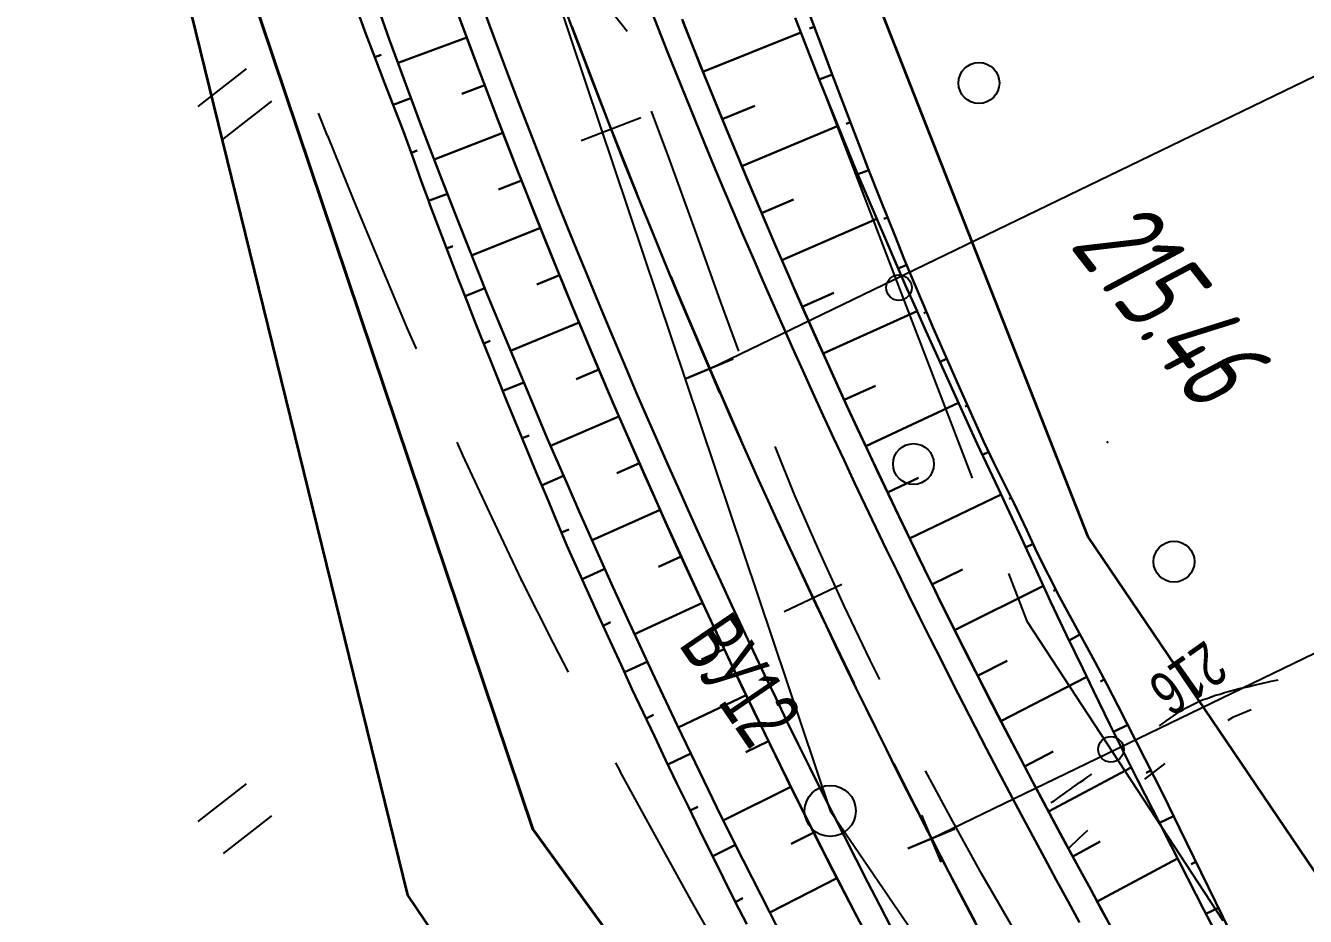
# Model space of a CAD drawing. Header units: millimetres. Extents: x -1799 to 6962, y -1020 to 4121.
# Drawn here: x 1359.6 to 1409.7, y 2752.9 to 2787.8 of the extents above; entities that cross this region are included whole.
import ezdxf
from ezdxf import colors
from ezdxf.entities.mleader import LeaderData, LeaderLine
from ezdxf.math import Vec2, Vec3

# ---------------------------------------------------------------- set-up
doc = ezdxf.new("R2010")
doc.units = ezdxf.units.MM
doc.linetypes.add('CONTI', pattern=[0])
doc.linetypes.add('DASHED', pattern=[0.75, 0.5, -0.25])
for name, color, linetype, lineweight in [('10', 1, 'Continuous', 35), ('КОПИЯ_ОСЬ_13_ОТКОСЫ', 7, 'Continuous', 30), ('ОСЬ_ВЕРХ_ПОКРЫТИЯ_ГРАНИЦЫ_ПОЛОС', 7, 'Continuous', 30), ('ОСЬ_ВЕРХ_ПОКРЫТИЯ_ОСЬ', 1, 'Continuous', 30), ('Отметки', 5, 'Continuous', 30)]:
    doc.layers.add(name, color=color, linetype=linetype, lineweight=lineweight)
for name, color, linetype in [('_Ростелеком', 6, 'Continuous'), ('GOR_BDEFAULT', 212, 'CONTI'), ('PI_OTDEFAULT', 172, 'CONTI'), ('PI_TTDEFAULT', 5, 'CONTI'), ('PLN_O', 7, 'CONTI'), ('SIT_LDEFAULT', 7, 'CONTI'), ('USLZNDEFAULT', 7, 'CONTI'), ('ZAPSKDEFAULT', 7, 'CONTI'), ('КОПИЯ_ОСЬ_ТАНГЕНСЫ', 1, 'Continuous'), ('ОСЬ_ВЕРХ_ПОКРЫТИЯ_ПИКЕТЫ', 1, 'Continuous'), ('ОСЬ_ВЕРХ_ПОКРЫТИЯ_ТАНГЕНСЫ', 1, 'Continuous'), ('разметка', 7, 'Continuous')]:
    doc.layers.add(name, color=color, linetype=linetype)
doc.styles.add('eskd', font='spds.shx', dxfattribs={"width": 1.2, "oblique": 15})
doc.styles.add('SHRFT', font='TXT', dxfattribs={"width": 3.5})
doc.styles.get("Standard").update_dxf_attribs({"font": 'arial.ttf'})
doc.styles.add('STYLE1', font='romand.shx', dxfattribs={"width": 0.9})
doc.styles.add('ГОСТ', font='', dxfattribs={"oblique": 15, "height": 4})
doc.styles.get('ГОСТ').set_extended_font_data('GOST type A')
doc.linetypes.add('кабель_связи_проект.', pattern='A,10,-1,["/",STYLE1,S=3,R=0,X=0,Y=-1.5],-4.1', length=15.1)

# ---------------------------------------------------------------- blocks, each defined once
blk = doc.blocks.new('BL_2011')
at = {"color": 0}
for p, q in [((0, 0), (0, 2.4)), ((1.6, 0), (1.6, 2.4))]:
    blk.add_line(p, q, dxfattribs=at)
blk = doc.blocks.new('BL_2002')
at = {"color": 0}
blk.add_circle((0, 0), 0.8, dxfattribs=at)
blk = doc.blocks.new('BL_15')
at = {"color": 0}
for p, q in [((1, 7), (-1, 7)), ((-1, 7), (-1, 3.6)), ((1, 3.6), (1, 7)), ((-1, 3.6), (0, 3.6)), ((0, 0), (0, 3.6)), ((0, 3.6), (1, 3.6)), ((0.8, 0), (0, 0))]:
    blk.add_line(p, q, dxfattribs=at)
blk = doc.blocks.new('_None')
blk = doc.blocks.new('Крест')
at = {"layer": 'Отметки'}
for points in [[(0, 1), (0, -1)], [(-1, 0), (1, 0)]]:
    blk.add_lwpolyline(points, dxfattribs=at)

msp = doc.modelspace()

# ---------------------------------------------------------------- linework, layer by layer
at = {"layer": '10'}
for points in [[(1030.225964376537, 3025.883480735508), (1104.975964376537, 3010.613480735024), (1151.695964376277, 3001.473480735359), (1215.755964376332, 2988.703480734875), (1216.365964376668, 2994.403480735061), (1243.415964376481, 2984.293480734726), (1269.335964376407, 2968.883480735508), (1297.015964376575, 2945.023480735173), (1332.735964376314, 2904.56348073521), (1362.135964376686, 2858.923480734614), (1384.095964376649, 2811.273480735173), (1401.175964376258, 2767.783480734949), (1401.175964376258, 2767.783480734949), (1485.925964376258, 2642.503480734688), (1601.055964376612, 2507.033480734949), (1669.735964376314, 2453.013480735396), (1726.415964376481, 2400.56348073521)], [(1760.115964376668, 2342.793480734726), (1707.955964376519, 2376.903480735061), (1709.695964376277, 2385.213480734651), (1686.985964376314, 2406.633480735508), (1678.735964376314, 2414.413480734837), (1657.195964376277, 2434.723480735359), (1636.585964376407, 2448.733480735135), (1627.165964376481, 2455.143480735284), (1599.395964376463, 2478.393480735284), (1588.965964376295, 2490.06348073521), (1534.405964376705, 2551.683480735322), (1492.265964376575, 2600.043480734726), (1473.155964376705, 2624.463480734651), (1464.325964376631, 2635.753480734688), (1463.265964376575, 2637.323480734986), (1433.870100619921, 2680.791883834091), (1407.405964376705, 2717.753480734688), (1388.775964376351, 2732.81348073521), (1374.555964376612, 2753.743480734912), (1360.595964376649, 2810.703480734875), (1341.325964376631, 2850.183480735322)]]:
    msp.add_lwpolyline(points, dxfattribs=at)
at = {"layer": '_Ростелеком', "linetype": 'кабель_связи_проект.', "lineweight": 40, "ltscale": 0.25}
msp.add_lwpolyline([(1005.298825246378, 3011.433074509178), (1187.778510607613, 2973.660002035474), (1227.197255203277, 2956.467397162144), (1280.342415852365, 2925.231267214206), (1309.925964375763, 2895.433480736253), (1337.915964376598, 2857.183480735322), (1337.915964376598, 2857.183480735322), (1347.899412545123, 2838.035459130456), (1361.042968405187, 2811.12793312074), (1379.445964376393, 2756.333480735694), (1407.405964375483, 2717.753480736551), (1433.870100619921, 2680.791883834091), (1452.860523050776, 2652.710268539761), (1464.812185617464, 2636.329245075968), (1503.778742229895, 2587.60112780371), (1547.892191517059, 2537.161961659242), (1576.995311511573, 2504.255318720278), (1600.13611286961, 2478.997808954132), (1627.714566454533, 2455.78653589954), (1657.195964376277, 2434.723480735359), (1696.714648970878, 2398.476130288479), (1727.091222252473, 2370.957340737258)], dxfattribs=at)
at = {"layer": 'GOR_BDEFAULT', "color": 212, "elevation": 216, "flags": 128}
for points in [[(1403.981700376442, 2760.379212735606), (1404.131700376407, 2760.489212735009), (1404.271700376421, 2760.589211735328), (1404.401700376426, 2760.679215735209), (1404.53170037643, 2760.76921173503), (1404.661700376435, 2760.859215734911), (1404.78170037643, 2760.939217735467), (1404.911700376435, 2761.009217735765), (1405.03170037643, 2761.089211735328), (1405.161700376435, 2761.159211734695), (1405.28170037643, 2761.219216735487), (1405.411700376435, 2761.289216734854), (1405.551700376449, 2761.349213735585), (1405.691700376405, 2761.409211734695), (1405.841700376428, 2761.45921473523), (1406.001700376402, 2761.51921173503), (1406.171700376444, 2761.579216734891), (1406.351700376437, 2761.629212735606), (1406.53170037643, 2761.689217735467), (1406.721700376433, 2761.739212735009), (1406.911700376435, 2761.789216734854), (1407.101700376437, 2761.839211735328), (1407.301700376449, 2761.889214735863), (1407.491700376451, 2761.929215735209), (1407.671700376444, 2761.979210735683), (1407.851700376437, 2762.01921173503), (1408.03170037643, 2762.059212735307), (1408.191700376405, 2762.089211735328), (1408.351700376437, 2762.129212735606), (1408.491700376451, 2762.159211734695), (1408.621700376398, 2762.179215735209)], [(1399.741700376451, 2757.369217735169), (1399.79170037644, 2757.409211734695), (1399.861700376447, 2757.449212734972), (1399.931700376395, 2757.499215735507), (1400.001700376402, 2757.549218735111), (1400.091700376428, 2757.609215734911), (1400.181700376395, 2757.679215735209), (1400.28170037643, 2757.749215735507), (1400.381700376407, 2757.819214735565), (1400.501700376402, 2757.899216735189), (1400.621700376398, 2757.989212735009), (1400.751700376402, 2758.079216734891), (1400.881700376407, 2758.169213734952), (1401.021700376421, 2758.26921173503), (1401.171700376444, 2758.379212735606), (1401.331700376419, 2758.489212735009)]]:
    msp.add_lwpolyline(points, dxfattribs=at)
at = {"layer": 'PI_TTDEFAULT', "color": 5}
for p in [(1401.941700376405, 2771.499215735507, 215.459), (1379.011700376412, 2766.079216734891, 216.983)]:
    msp.add_point(p, dxfattribs=at)
at = {"layer": 'PLN_O'}
for p, q in [((1390.921700376444, 2785.01921173503), (1396.651700376426, 2770.079216734891)), ((1398.071700376409, 2766.349213735585), (1398.79170037644, 2764.479210735683)), ((1398.79170037644, 2764.479210735683), (1406.461700376423, 2752.759217735765))]:
    msp.add_line(p, q, dxfattribs=at)
for centre in [(1393.78170037643, 2777.549218735111), (1402.081700376419, 2759.45921473523)]:
    msp.add_circle(centre, 0.5, dxfattribs=at)
at = {"layer": 'SIT_LDEFAULT', "color": 7}
for p, q in [((1371.051700376449, 2784.389214735863), (1371.401700376426, 2783.499215735507)), ((1384.771700376421, 2782.649216735189), (1384.101700376437, 2784.45921473523)), ((1371.411700376435, 2783.499215735507), (1372.431700376395, 2780.979210735683)), ((1385.801700376449, 2779.799218735111), (1384.771700376421, 2782.649216735189)), ((1372.431700376395, 2780.979210735683), (1373.471700376433, 2778.469216735487)), ((1386.8117003764, 2776.979210735683), (1385.801700376449, 2779.799218735111)), ((1373.471700376433, 2778.469216735487), (1374.521700376421, 2775.969216735487)), ((1387.511700376412, 2775.059212735307), (1386.8117003764, 2776.979210735683)), ((1374.521700376421, 2775.969216735487), (1374.881700376407, 2775.149216735189)), ((1376.471700376433, 2771.489212735009), (1376.691700376405, 2770.989212735009)), ((1376.701700376414, 2770.989212735009), (1377.841700376428, 2768.529213735287)), ((1389.711700376423, 2769.409211734695), (1388.931700376395, 2771.319214735565)), ((1390.661700376435, 2767.239212735009), (1389.711700376423, 2769.409211734695)), ((1377.841700376428, 2768.529213735287), (1379.011700376412, 2766.079216734891)), ((1391.631700376407, 2765.089211735328), (1390.661700376435, 2767.239212735009)), ((1379.011700376412, 2766.079216734891), (1380.241700376451, 2763.619217735169)), ((1392.651700376426, 2762.949212734972), (1391.631700376407, 2765.089211735328)), ((1380.241700376451, 2763.619217735169), (1380.831700376419, 2762.479210735683)), ((1393.03170037643, 2762.199212734972), (1392.661700376435, 2762.949212734972)), ((1406.881700376407, 2760.739212735009), (1407.571700376409, 2761.01921173503)), ((1406.671700376444, 2760.609215734911), (1406.881700376407, 2760.739212735009)), ((1382.691700376405, 2758.939217735467), (1382.871700376398, 2758.599213735585)), ((1382.861700376447, 2758.599213735585), (1384.241700376451, 2756.069214735565)), ((1395.891700376416, 2756.639214735863), (1394.821700376409, 2758.619217735169)), ((1403.411700376435, 2758.289216734854), (1404.201700376414, 2758.909211734695)), ((1397.03170037643, 2754.569214735565), (1395.891700376416, 2756.639214735863)), ((1384.241700376451, 2756.069214735565), (1385.641700376416, 2753.539216734854)), ((1400.451700376414, 2755.599213735585), (1400.841700376428, 2755.979210735683)), ((1400.841700376428, 2755.979210735683), (1401.171700376444, 2756.299218735111)), ((1398.301700376449, 2752.369217735169), (1397.03170037643, 2754.569214735565)), ((1385.641700376416, 2753.539216734854), (1387.0617003764, 2751.029213735287))]:
    msp.add_line(p, q, dxfattribs=at)
at = {"layer": 'КОПИЯ_ОСЬ_13_ОТКОСЫ'}
for points in [[(1389.291494372776, 2790.896054148127), (1390.825689319065, 2786.807354807307), (1391.173105243137, 2785.901120066096), (1392.380960467746, 2782.725209116389), (1392.555105212619, 2782.272007822444), (1393.089025500705, 2780.916951059748), (1393.628847125461, 2779.564068674495), (1393.993124011447, 2778.663845896174), (1394.363176349094, 2777.765980600764), (1394.74540901511, 2776.873303293635), (1395.123292926242, 2775.978672861506), (1396.098733905246, 2773.755360483577), (1397.09302330344, 2771.540417551448), (1397.511457446506, 2770.663929819514), (1397.942758563449, 2769.793537973811), (1398.289678576877, 2769.098225473811), (1398.783239367893, 2768.042706369807), (1399.198820117404, 2767.165112375666), (1400.072015765598, 2765.430294870784), (1400.533102038791, 2764.575077890803), (1401.464540484836, 2762.870068430354), (1401.918806079319, 2762.012188791682), (1402.367872241428, 2761.151814340998), (1404.122625354221, 2757.689053415706), (1404.759141925266, 2756.378720163752), (1407.02591896384, 2751.753285288264)], [(1373.311829741093, 2788.728531151463), (1373.831116850468, 2787.28474453037), (1375.067811186405, 2783.924850731541), (1375.434205229374, 2782.96980312412), (1375.798218901249, 2782.013778954198), (1376.098206694218, 2781.252365379979), (1376.542298491093, 2780.107925682713), (1376.915833647343, 2779.155563622166), (1377.298157866093, 2778.206680565526), (1377.678040678593, 2777.256851463963), (1378.062012846562, 2776.308609276463), (1380.041260893437, 2771.591964989354), (1380.855714018437, 2769.714950829198), (1381.266663725468, 2768.77806118076), (1382.517457182499, 2765.975296288182), (1383.153321440312, 2764.578598290135), (1383.794373686405, 2763.184250145604), (1384.227112944218, 2762.257156639745), (1385.099183256718, 2760.406021385838), (1385.984498198124, 2758.561142235448), (1386.659241850468, 2757.18269374912), (1387.337342436405, 2755.805801659276), (1388.724732573124, 2753.067734032323), (1389.188599760624, 2752.155716210057)], [(1376.270202462018, 2788.96674407312), (1377.121032540143, 2786.662666924683), (1377.990417305768, 2784.365425713745), (1378.878356758893, 2782.075264580933), (1379.784850899518, 2779.79242766687), (1380.709655587018, 2777.516914971558), (1381.652770821393, 2775.24897063562), (1382.613952462018, 2772.98871672937), (1383.593688790143, 2770.73627532312), (1384.591247383893, 2768.491768487183), (1385.607116524518, 2766.25531829187), (1386.640807930768, 2764.02729094812), (1387.692565743268, 2761.80756438562), (1388.762145821393, 2759.596382744995), (1389.849304024518, 2757.39399016687), (1390.954528633893, 2755.200386651245), (1392.077331368268, 2753.015816338745), (1393.217712227643, 2750.84027922937)], [(1372.558533842655, 2788.45613124912), (1372.919312651249, 2787.496078758885), (1373.277589018437, 2786.535171776463), (1373.64276235828, 2785.576919823338), (1374.381837065312, 2783.663772850682), (1374.734193022343, 2782.700668602635), (1375.075745756718, 2781.733261376073), (1375.362549955937, 2780.964462547948), (1375.431763823124, 2780.771286278416), (1375.801270659062, 2779.814499169041), (1376.526612455937, 2777.89524868076), (1376.912171537968, 2776.944717674901), (1377.186402494999, 2776.225723534276), (1377.466675932499, 2775.509079247166), (1377.753052885624, 2774.794845848729), (1378.045472319218, 2774.08308437412), (1378.424378569218, 2773.129440575291), (1379.202881987187, 2771.23054531162), (1379.588624174687, 2770.27937343662), (1379.995911772343, 2769.33747890537), (1380.385316069218, 2768.387619286229), (1380.785157377812, 2767.442245751073), (1382.049317534062, 2764.634689598729), (1382.474549467655, 2763.700516014745), (1382.905579741093, 2762.769027977635), (1383.330689604374, 2761.834732323338), (1384.211915190312, 2759.980667381932), (1384.646302397343, 2759.050613670995), (1385.09198110828, 2758.125931053807), (1385.543397123905, 2757.204056053807), (1385.991578276249, 2756.280563622166), (1386.902650053593, 2754.440750389745), (1387.352967436405, 2753.51814296787), (1387.825989897343, 2752.60701015537)], [(1385.327838914682, 2787.971197117505), (1386.195026414682, 2785.796392430005), (1387.079303758432, 2783.628545750317), (1387.980670945932, 2781.467779148755), (1388.899127977182, 2779.31421469563), (1389.834430711557, 2777.167974461255), (1390.787067430307, 2775.029180515942), (1391.756305711557, 2772.897954930005), (1392.742633836557, 2770.774541844067), (1393.745563524057, 2768.659063328442), (1394.765094774057, 2766.55151938313), (1395.801471727182, 2764.452032078442), (1396.854450242807, 2762.360967625317), (1397.923786180307, 2760.278203953442), (1399.009723680307, 2758.203985203442), (1400.112018602182, 2756.13843344563), (1400.815876024057, 2754.839727390942), (1401.288776414682, 2753.975957859692), (1402.472858445932, 2751.780401219067)], [(1389.716466906955, 2788.113316416194), (1390.662660602024, 2785.699002146174), (1392.126932147434, 2782.095829843928), (1394.041769030979, 2777.627430796077), (1394.440053943088, 2776.740460276057), (1394.833948138645, 2775.851643442561), (1396.848550799778, 2771.428196787288), (1397.676389697483, 2769.669102549006), (1398.009164813449, 2768.966275095393), (1398.495126727512, 2767.90577399676), (1399.314828875949, 2766.142651438166), (1399.717874530246, 2765.257618784358), (1400.344171527317, 2763.940434336116), (1400.976194384983, 2762.625866770198), (1401.393770221164, 2761.747456430842), (1402.036371234348, 2760.437802195002), (1402.685556415012, 2759.131283640315), (1403.121110919406, 2758.26157844012), (1404.001848224094, 2756.526883005549), (1404.446142199924, 2755.661450266291), (1405.714624408176, 2753.176632761409), (1407.006208423069, 2750.703740000178)], [(1389.716510789682, 2788.113286961255), (1390.662555711557, 2785.69898032063), (1392.126911180307, 2782.095830906567), (1394.041706102182, 2777.627447117505), (1394.440143602182, 2776.74048422688), (1394.833942430307, 2775.851690281567), (1396.848590867807, 2771.428228367505), (1397.676471727182, 2769.669073094067), (1398.009235399057, 2768.966314305005), (1398.495075242807, 2767.905767430005), (1399.314899461557, 2766.142705906567), (1399.717975633432, 2765.25757407063), (1400.344196336557, 2763.940435398755), (1400.976276414682, 2762.625860203442), (1401.393756883432, 2761.747442234692), (1402.036335008432, 2760.43774985188), (1402.685504930307, 2759.131231297192), (1403.121051805307, 2758.261602390942), (1404.001911180307, 2756.526861180005), (1404.446247117807, 2755.661504734692), (1405.714557664682, 2753.176641453442), (1407.006305711557, 2750.703741062817)], [(1386.110065477182, 2786.007329930005), (1389.936237352182, 2787.546880711255)], [(1390.466756823947, 2787.763928293635), (1390.282442096164, 2787.694767832209)], [(1376.864440743268, 2787.351631768433), (1374.174011055768, 2786.353218682495)], [(1373.263611967655, 2786.572616844823), (1373.513734037968, 2786.665878563573)], [(1377.566345040143, 2785.47895110437), (1376.671813790143, 2785.140205987183)], [(1391.175859454563, 2785.893864511897), (1390.662771228244, 2785.698727487971)], [(1373.979554350468, 2784.70515468662), (1374.680909330937, 2784.976089745213)], [(1386.862995164682, 2784.154424656567), (1388.134723680307, 2784.676275242505)], [(1391.886816028049, 2784.024495005061), (1391.715787890842, 2783.959454416682)], [(1378.280700508893, 2783.610909112183), (1375.586364571393, 2782.570381768433)], [(1387.628376024057, 2782.306646336255), (1391.400348680307, 2783.88403891438)], [(1374.685425932499, 2782.833938866307), (1374.920777494999, 2782.920059471776)], [(1392.600713733127, 2782.15626227801), (1392.173219684055, 2781.987820505549)], [(1379.007263008893, 2781.74750579187), (1378.111511055768, 2781.394844659058)], [(1375.366456205937, 2780.953537254979), (1376.110718901249, 2781.220260887791)], [(1388.406208055307, 2780.46411703938), (1389.659870164682, 2780.998418797192)], [(1389.196491258432, 2778.626958836255), (1392.920612352182, 2780.243780125317)], [(1393.336572650363, 2780.296559214045), (1393.194318774631, 2780.239796518733)], [(1379.746032540143, 2779.888985284058), (1377.055358712018, 2778.809151299683)], [(1376.077271635624, 2779.084183006932), (1376.323792631718, 2779.177353172948)], [(1380.497009102643, 2778.035347588745), (1379.602477852643, 2777.669502862183)], [(1394.084661487033, 2778.441746591975), (1393.751626971653, 2778.304486154963)], [(1376.800660307499, 2777.219711571385), (1377.568360502812, 2777.531112938573)], [(1389.999225633432, 2776.795049656567), (1391.236774461557, 2777.342412937817)], [(1390.814167039682, 2774.968633640942), (1394.491413133432, 2776.624639500317)], [(1394.86136818259, 2776.598767160823), (1394.750761035373, 2776.552052378108)], [(1381.260192696393, 2776.186592705933), (1378.581481758893, 2775.070625909058)], [(1377.527283842655, 2775.356430321385), (1377.783814604374, 2775.45857265537)], [(1395.654035571506, 2774.762593149592), (1395.383966449192, 2774.643978952815)], [(1382.035339180768, 2774.342964776245), (1381.144958321393, 2773.965157159058)], [(1378.276307280155, 2773.502060204198), (1379.102051909062, 2773.83015468662)], [(1391.641559617807, 2773.147832859692), (1392.863483445932, 2773.708135594067)], [(1392.481403367807, 2771.332647312817), (1396.118854539682, 2773.030401219067)], [(1382.822692696393, 2772.504463799683), (1380.147155587018, 2771.348213799683)], [(1396.464693072727, 2772.934254526545), (1396.374948504856, 2772.894085764338)], [(1379.03094595203, 2771.649887352635), (1379.304993803593, 2771.762222557713)], [(1397.295976642063, 2771.115292429377), (1397.050870898654, 2770.998280405452)], [(1383.622253243268, 2770.671211846558), (1382.732848946393, 2770.279976494995)], [(1379.795167143437, 2769.801742821385), (1380.65643423328, 2770.174179344823)], [(1393.333210008432, 2769.52319907063), (1394.541950242807, 2770.097295750317)], [(1394.197467820932, 2767.719610203442), (1397.779743211557, 2769.450811375317)], [(1398.178686145236, 2769.320683359553), (1398.097677234104, 2769.280262827327)], [(1384.433532540143, 2768.84320891687), (1381.769958321393, 2767.65033782312)], [(1380.567444975468, 2767.956955223729), (1380.855530912968, 2768.078811913182)], [(1399.034116748264, 2767.512928842952), (1398.742063525608, 2767.374630808284)], [(1385.257018868268, 2767.020577080933), (1384.371764962018, 2766.61713469812)], [(1381.376893217655, 2766.12815883701), (1382.269776518437, 2766.530227928807)], [(1395.073932664682, 2765.921758640942), (1396.263874070932, 2766.506963719067)], [(1395.962360399057, 2764.130010594067), (1399.439411180307, 2765.86890219563)], [(1399.924989703586, 2765.722401499202), (1399.828775409153, 2765.673970102717)], [(1386.092468087018, 2765.203438409058), (1383.433044258893, 2763.970284112183)], [(1382.199341948124, 2764.305130272557), (1382.496461088749, 2764.440353661229)], [(1400.869359973361, 2763.959553598811), (1400.446138385227, 2763.728352426936)], [(1386.939636055768, 2763.391792901245), (1386.055846993268, 2762.974922784058)], [(1396.862995164682, 2762.344243992505), (1398.018024461557, 2762.931646336255)], [(1383.033692534062, 2762.487472801854), (1383.92938345203, 2762.895004540135)], [(1397.775592820932, 2760.564580906567), (1401.131061570932, 2762.299810398755)], [(1401.819509509494, 2762.199711679866), (1401.677446368625, 2762.124478220393)], [(1387.798766915143, 2761.585640557495), (1385.144225899518, 2760.312203057495)], [(1383.881348784062, 2760.676071434666), (1384.177613432499, 2760.816879540135)], [(1402.737310412815, 2760.42277991717), (1402.183324817111, 2760.142048715998)], [(1388.669860665143, 2759.785347588745), (1387.787780587018, 2759.355049737183)], [(1384.734681303593, 2758.86726406162), (1385.630433256718, 2759.298965721776)], [(1398.700153367807, 2758.79126547688), (1399.814899461557, 2759.37720297688)], [(1399.636920945932, 2757.024053562817), (1402.874469774057, 2758.75415610188)], [(1403.641355517795, 2758.63876807635), (1403.456693652561, 2758.545193552424)], [(1389.552673165143, 2757.99066985437), (1386.907409493268, 2756.67865813562)], [(1385.609131987187, 2757.06858852451), (1385.907349760624, 2757.213302879979)], [(1404.531297686985, 2756.847760080745), (1403.975912097385, 2756.577969431331)], [(1390.447204415143, 2756.201973565308), (1389.568298165143, 2755.758858330933)], [(1386.49041860828, 2755.273239403416), (1387.383179838749, 2755.715317040135)], [(1400.586139695932, 2755.263799656567), (1401.661823289682, 2755.846807469067)], [(1401.540241258432, 2753.505987156567), (1404.683795945932, 2755.191411961255)], [(1405.409753802707, 2755.051007151057), (1405.224939349582, 2754.960430979182)], [(1391.353454415143, 2754.419014580933), (1388.723083321393, 2753.070992119995)], [(1387.373414213749, 2753.478714256932), (1387.66815298328, 2753.631729393651)], [(1406.289907458713, 2753.255085825373), (1405.798524859836, 2753.014271616389)]]:
    msp.add_lwpolyline(points, dxfattribs=at)
at = {"layer": 'КОПИЯ_ОСЬ_ТАНГЕНСЫ'}
for p, q in [((1323.411700375853, 2958.73921473549), (1391.091700375846, 2757.049214736012)), ((1391.091700375846, 2757.049214736012), (1473.401700375844, 2636.479214735714))]:
    msp.add_line(p, q, dxfattribs=at)
msp.add_circle((1391.091700375846, 2757.049214736012), 1, dxfattribs=at)
at = {"layer": 'ОСЬ_ВЕРХ_ПОКРЫТИЯ_ГРАНИЦЫ_ПОЛОС', "linetype": 'Continuous'}
for points in [[(1400.850025603877, 2752.677738904406), (1400.406695587744, 2753.505040372175), (1399.941535397325, 2754.354769711767), (1399.479136639633, 2755.206048647326), (1399.019504475242, 2756.058868204628), (1398.562644035419, 2756.913219391753), (1398.108560422299, 2757.769093200949), (1397.657258708825, 2758.626480609563), (1397.208743938399, 2759.485372569797), (1396.763021125147, 2760.345760029194), (1396.320095253739, 2761.207633904566), (1395.879971279364, 2762.07098510993), (1395.442654127613, 2762.935804533226), (1395.008148694536, 2763.802083049354), (1394.57645984641, 2764.669811518316), (1394.147592419826, 2765.538980780554), (1393.721551221688, 2766.40958166254), (1393.298341028954, 2767.281604974915), (1392.877966588663, 2768.155041510624), (1392.460432618167, 2769.029882049573), (1392.045743804492, 2769.906117351179), (1391.633904804921, 2770.783738164616), (1391.22492024641, 2771.662735222292), (1390.818794725908, 2772.543099237991), (1390.415532810099, 2773.424820912455), (1390.01513903554, 2774.307890933392), (1389.617617908321, 2775.192299966154), (1389.222973904203, 2776.078038669576), (1388.83121146868, 2776.965097681073), (1388.442335016685, 2777.853467629676), (1388.056348932741, 2778.743139122997), (1387.673257570752, 2779.634102759336), (1387.293065253945, 2780.526349117433), (1386.915776275078, 2781.41986876299), (1386.54139489597, 2782.314652252396), (1386.169925348086, 2783.210690119688), (1385.801371831718, 2784.107972893317), (1385.435738516515, 2785.00649107938), (1385.073029541245, 2785.906235177455), (1384.713249013565, 2786.807195667562), (1384.356401010338, 2787.709363015753), (1384.002489577377, 2788.612727682491)], [(1385.291272453478, 2788.064349472907), (1385.646955380196, 2787.165235358675), (1386.005560859843, 2786.267324279447), (1386.367084827894, 2785.370625735645), (1386.731523189441, 2784.475149214652), (1387.098871818462, 2783.580904187088), (1387.469126558231, 2782.687900109601), (1387.842283221233, 2781.796146424872), (1388.218337589447, 2780.905652563472), (1388.597285413891, 2780.016427941074), (1388.979122415281, 2779.128481958446), (1389.363844283749, 2778.24182400239), (1389.751446678836, 2777.356463441079), (1390.141925229613, 2776.472409639892), (1390.535275534969, 2775.589671932546), (1390.931493163205, 2774.708259651822), (1391.330573652414, 2773.828182110948), (1391.732512510594, 2772.949448607315), (1392.137305215243, 2772.072068423417), (1392.544947213939, 2771.19605082312), (1392.955433924168, 2770.321405067493), (1393.368760733234, 2769.44814038222), (1393.784922998582, 2768.576265999501), (1394.20391604768, 2767.705791118008), (1394.625735178046, 2766.836724931759), (1395.050375657485, 2765.969076613349), (1395.477832723913, 2765.102855322336), (1395.908101585499, 2764.238070199651), (1396.34117742102, 2763.374730372255), (1396.777055379129, 2762.512844949414), (1397.215730579463, 2761.652423029219), (1397.657198111594, 2760.79347368182), (1398.101453036283, 2759.936005978298), (1398.548490384253, 2759.080028954347), (1398.998305157185, 2758.225551641), (1399.450892327624, 2757.372583052528), (1399.906246838576, 2756.521132177127), (1400.364363604089, 2755.671207998333), (1400.825237508901, 2754.822819471744), (1401.288863408825, 2753.975975543645), (1401.73069770961, 2753.151465239388), (1402.17514074001, 2752.328358210077)]]:
    msp.add_lwpolyline(points, dxfattribs=at)
at = {"layer": 'ОСЬ_ВЕРХ_ПОКРЫТИЯ_ГРАНИЦЫ_ПОЛОС', "linetype": 'Continuous', "lineweight": 30}
for points in [[(1392.142274237276, 2752.887185183738), (1391.676456315685, 2753.787041616079), (1391.213640328564, 2754.688445686747), (1390.75383141792, 2755.591387381231), (1390.297034692319, 2756.49585666546), (1389.843255226597, 2757.401843493258), (1389.392498061856, 2758.309337798891), (1388.944768206429, 2759.218329501723), (1388.500070634394, 2760.128808497836), (1388.058410285923, 2761.040764678654), (1387.619792068648, 2761.954187907663), (1387.184220854784, 2762.869068036241), (1386.751701483221, 2763.785394903657), (1386.322238759642, 2764.703158329626), (1385.895837455619, 2765.622348117095), (1385.472502308266, 2766.542954051321), (1385.052238020065, 2767.46496590731), (1384.635049260725, 2768.388373444242), (1384.220940665438, 2769.313166397077), (1383.809916834036, 2770.239334495192), (1383.401982333666, 2771.166867450264), (1382.997141696027, 2772.095754950692), (1382.595399418855, 2773.025986686734), (1382.196759965833, 2773.957552316052), (1381.801227765254, 2774.890441492585), (1381.408807211856, 2775.82464384978), (1381.019502664984, 2776.760149008979), (1380.633318449962, 2777.696946581279), (1380.250258857393, 2778.635026153562), (1379.870328142753, 2779.57437730619), (1379.493530527028, 2780.514989602764), (1379.119870196426, 2781.456852592913), (1378.749351302462, 2782.39995581602), (1378.38197796135, 2783.344288787258), (1378.017754254493, 2784.289841021796), (1377.656684228432, 2785.23660201059), (1377.298771894662, 2786.18456123994), (1376.944021229583, 2787.133708171931), (1376.59243617426, 2788.084032266785)], [(1393.496847213284, 2752.453036167112), (1393.029574687689, 2753.34838003238), (1392.565289063854, 2754.245276406792), (1392.103995499967, 2755.14371532799), (1391.645699120747, 2756.043686814991), (1391.190405017967, 2756.945180868183), (1390.738118249845, 2757.848187472125), (1390.288843841126, 2758.752696594608), (1389.842586783265, 2759.658698188526), (1389.399352034185, 2760.566182184418), (1388.959144517992, 2761.475138504443), (1388.52196912547, 2762.385557048407), (1388.087830713464, 2763.297427698423), (1387.65673410515, 2764.21074032822), (1387.228684090116, 2765.125484791038), (1386.803685423811, 2766.041650924285), (1386.381742827953, 2766.959228545812), (1385.962860990237, 2767.878207463224), (1385.547044564339, 2768.79857747109), (1385.134298170024, 2769.720328337898), (1384.724626392775, 2770.643449825619), (1384.318033783909, 2771.567931681325), (1383.914524860806, 2772.493763626938), (1383.51410410624, 2773.420935386245), (1383.116775968849, 2774.349436650437), (1382.722544862927, 2775.279257107911), (1382.331415168252, 2776.210386427504), (1381.943391230316, 2777.142814263155), (1381.55847735992, 2778.076530259487), (1381.176677833466, 2779.011524039705), (1380.797996892603, 2779.947785216768), (1380.422438744494, 2780.885303389666), (1380.050007561493, 2781.824068142486), (1379.680707481291, 2782.76406904721), (1379.314542606744, 2783.705295656261), (1378.951517005868, 2784.647737517406), (1378.591634711871, 2785.591384156992), (1378.234899722893, 2786.536225094845), (1377.881316002351, 2787.482249829372), (1377.53088747839, 2788.429447853391)]]:
    msp.add_lwpolyline(points, dxfattribs=at)
at = {"layer": 'ОСЬ_ВЕРХ_ПОКРЫТИЯ_ОСЬ'}
msp.add_lwpolyline([(1208.069494486766, 2976.872902832379, -0.226023960225), (1375.440619587529, 2803.690267987934), (1375.440619587529, 2803.690267987934), (1377.467192217193, 2797.650973756251), (1377.467192217193, 2797.650973756251, 0.04801491963100001), (1400.892409564907, 2745.154997527053)], format="xyb", dxfattribs=at)
at = {"layer": 'ОСЬ_ВЕРХ_ПОКРЫТИЯ_ПИКЕТЫ'}
for p, q in [((1381.347589563558, 2783.306643773255), (1383.675669631522, 2784.217710839969)), ((1389.284252027699, 2764.862124165905), (1391.546467676622, 2765.926257783))]:
    msp.add_line(p, q, dxfattribs=at)
at = {"layer": 'ОСЬ_ВЕРХ_ПОКРЫТИЯ_ТАНГЕНСЫ'}
for p, q in [((1323.411700375853, 2958.73921473549), (1391.091700375846, 2757.049214736012)), ((1391.091700375846, 2757.049214736012), (1473.401700375844, 2636.479214735714))]:
    msp.add_line(p, q, dxfattribs=at)
msp.add_circle((1391.091700375846, 2757.049214736012), 1, dxfattribs=at)
at = {"layer": 'разметка', "linetype": 'DASHED', "lineweight": 30, "ltscale": 14}
msp.add_lwpolyline([(1375.440619586976, 2803.690267987934), (1375.440619586976, 2803.690267987934), (1377.467192217193, 2797.650973756251, 0.0360955927756009), (1377.467192217164, 2797.650973757182, 0.04777888699297016), (1400.892409564995, 2745.154997527053, 0.01890749767482921), (1420.083030797201, 2714.635787578684, 0.005772557067543903), (1420.083030796823, 2714.635787578684), (1420.083030796852, 2714.635787578684)], format="xyb", dxfattribs=at)

# ---------------------------------------------------------------- block references
at = {"layer": 'USLZNDEFAULT', "color": 7, "rotation": 307.9999999999999}
msp.add_blockref('BL_15', (1382.651700376426, 2788.20921473523), dxfattribs=at)
at = {"layer": 'ZAPSKDEFAULT', "color": 7, "rotation": 307.9999999999999}
for name, p in [('BL_2002', (1396.912412376385, 2785.5649297353)), ('BL_2011', (1366.351700376437, 2784.639214735863)), ('BL_2002', (1394.351700376437, 2770.639214735863)), ('BL_2002', (1404.548590376458, 2766.813815734734)), ('BL_2011', (1366.351700376437, 2756.639214735863))]:
    msp.add_blockref(name, p, dxfattribs=at)
at = {"layer": 'Отметки', "rotation": 292.7311349905839}
for p in [(1386.372061665325, 2774.369149096695), (1395.053290271064, 2755.966753594031)]:
    msp.add_blockref('Крест', p, dxfattribs=at)

# ---------------------------------------------------------------- texts
at = {"layer": 'GOR_BDEFAULT', "color": 212, "style": 'SHRFT', "width": 0.75}
msp.add_text('216', height=1.722262, rotation=215.304527, dxfattribs=at).set_placement((1405.788170376394, 2763.768197735225, 216))
at = {"layer": 'PI_OTDEFAULT', "color": 172, "style": 'eskd', "oblique": 10, "width": 0.8}
msp.add_text('215.46', height=3.5, rotation=307.9999999999999, dxfattribs=at).set_placement((1400.424610376425, 2779.193751735066))
at = {"layer": 'КОПИЯ_ОСЬ_ТАНГЕНСЫ', "width": 0.6}
msp.add_text('ВУ12', height=2.5, rotation=304.320335955147, dxfattribs=at).set_placement((1385.125909412784, 2763.571050228004))
at = {"layer": 'ОСЬ_ВЕРХ_ПОКРЫТИЯ_ТАНГЕНСЫ', "width": 0.6}
msp.add_text('ВУ12', height=2.5, rotation=304.320335955147, dxfattribs=at).set_placement((1385.125909412784, 2763.571050228004))

# ---------------------------------------------------------------- leaders
at = {"layer": 'Отметки', "ltscale": 0.2}
ml = msp.add_multileader_mtext('Standard', dxfattribs=at)
ml.set_content('218,19', color=256, style='ГОСТ')
ml.set_leader_properties()
ml.set_arrow_properties(name='NONE')
ml.build(insert=Vec2(0, 0))
ml.multileader.update_dxf_attribs({"text_left_attachment_type": 6, "text_right_attachment_type": 6, "dogleg_length": 0.36, "arrow_head_size": 2})
ctx = ml.context
ctx.base_point, ctx.arrow_head_size, ctx.landing_gap_size, ctx.plane_origin, ctx.plane_x_axis, ctx.plane_y_axis = Vec3(1413.171630147601, 2808.617569619058), 2, 0, Vec3(1359.507300265288, 2757.121897283395), Vec3(0.3709865592511069, -0.9286382357274684), Vec3(0.9286382357274684, 0.3709865592511069)
ctx.left_attachment, ctx.right_attachment, ctx.text_align_type = 6, 6, 2
notes = []
notes.append((ctx, [(1, (1, 1, 0), (1420.288430347175, 2790.803089238157), (-0.3709865592511067, 0.9286382357274684), 0.3600000000000002, [(0, [(1386.372061665325, 2774.369149096695)], 0, [])])]))
ctx.mtext.insert, ctx.mtext.text_direction, ctx.mtext.rotation, ctx.mtext.alignment, ctx.mtext.line_spacing_style, ctx.mtext.flow_direction = Vec3(1424.42700934248, 2792.844096283813), Vec3(0.3709865592511069, -0.9286382357274684), 5.092460147924585, 3, 2, 5
ml = msp.add_multileader_mtext('Standard', dxfattribs=at)
ml.set_content('218,32', color=256, style='ГОСТ')
ml.set_leader_properties()
ml.set_arrow_properties(name='NONE')
ml.build(insert=Vec2(0, 0))
ml.multileader.update_dxf_attribs({"text_left_attachment_type": 6, "text_right_attachment_type": 6, "dogleg_length": 0.36, "arrow_head_size": 2})
ctx = ml.context
ctx.base_point, ctx.arrow_head_size, ctx.landing_gap_size, ctx.plane_origin, ctx.plane_x_axis, ctx.plane_y_axis = Vec3(1421.518472610997, 2791.052195699883), 2, 0, Vec3(1368.188528871027, 2738.719501780731), Vec3(0.3709865592511069, -0.9286382357274684), Vec3(0.9286382357274684, 0.3709865592511069)
ctx.left_attachment, ctx.right_attachment, ctx.text_align_type = 6, 6, 2
notes.append((ctx, [(1, (1, 1, 0), (1428.969658952914, 2772.400693735492), (-0.3709865592511067, 0.9286382357274684), 0.3600000000000002, [(0, [(1395.053290271064, 2755.966753594031)], 0, [])])]))
ctx.mtext.insert, ctx.mtext.text_direction, ctx.mtext.rotation, ctx.mtext.alignment, ctx.mtext.line_spacing_style, ctx.mtext.flow_direction = Vec3(1433.10823794822, 2774.441700781149), Vec3(0.3709865592511069, -0.9286382357274684), 5.092460147924585, 3, 2, 5
for ctx, leaders in notes:
    for number, flags, end, landing, length, lines in leaders:
        leader = LeaderData()
        leader.index, (leader.has_last_leader_line, leader.has_dogleg_vector, leader.attachment_direction) = number, flags
        leader.last_leader_point, leader.dogleg_vector, leader.dogleg_length = Vec3(end), Vec3(landing), length
        for number, points, colour, breaks in lines:
            line = LeaderLine()
            line.index, line.vertices, line.color, line.breaks = number, Vec3.list(points), colors.encode_raw_color(colour), breaks
            leader.lines.append(line)
        ctx.leaders.append(leader)

doc.saveas('drawing.dxf')
